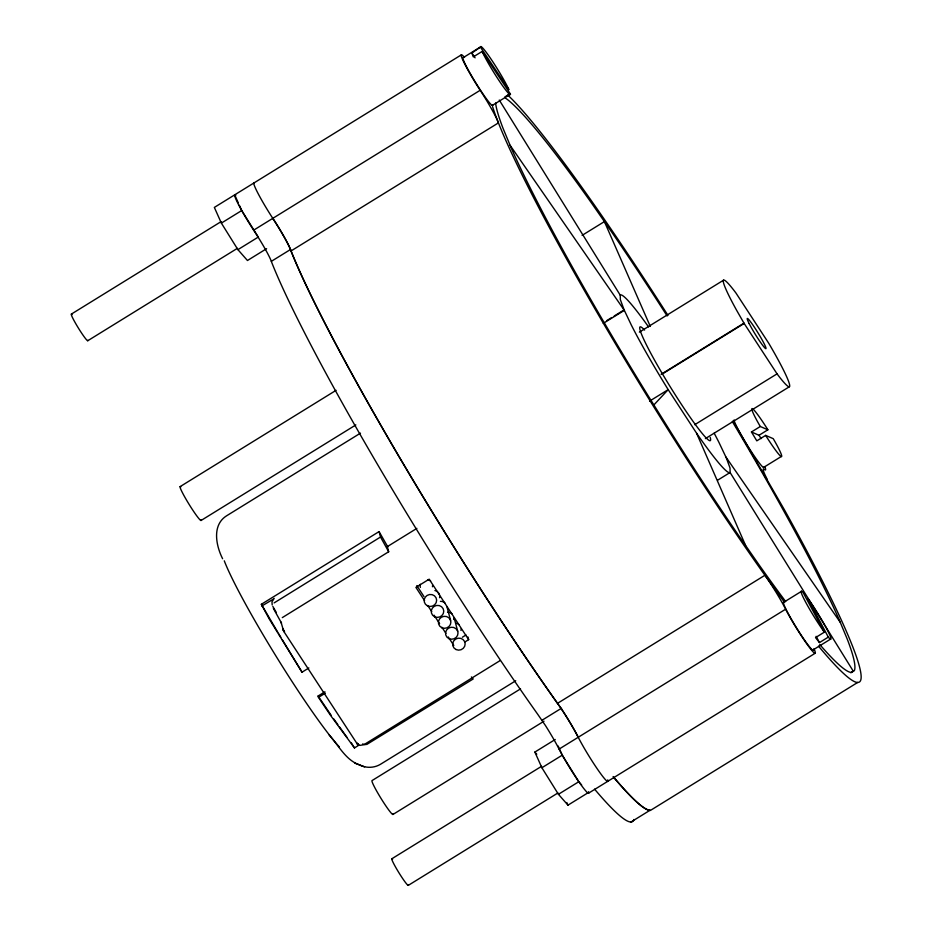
<?xml version="1.0" encoding="UTF-8"?>
<svg xmlns="http://www.w3.org/2000/svg" width="932" height="932" viewBox="0 0 932 932"><rect width="100%" height="100%" fill="white"/><g stroke="black" fill="none" stroke-linecap="round" stroke-linejoin="round"><path stroke-width="1.4" d="M283.817 630.556L284.528 631.698L282.955 628.867L283.992 631.616M273.367 608.386L281.522 623.112L280.998 622.087L283.584 630.882M274.206 598.356L271.969 601.839L272.191 604.938M653.868 404.942L668.186 389.634A104.349 9.017 58.3 0 1 631.395 325.198L624.125 309.89L620.328 299.615L620.258 295.083A104.349 9.017 58.3 0 1 648.567 326.934M274.148 602.888L380.524 537.018L379.068 531.601L261.356 604.286L269.127 618.778L302.026 672.193L308.853 667.976M282.303 617.613L388.679 551.756L387.304 546.641L416.884 528.374M324.93 691.8L318.103 696.018L318.476 697.392L330.592 715.45L354.475 747.953L358.937 745.134M461.317 54.872L214.348 207.417L221.362 223.097L237.916 249.648L247.458 260.506L266.61 248.669M481.075 46.6L463.379 57.528A28.193 2.435 58.3 0 0 475.856 82.948A28.193 2.435 58.3 0 0 492.772 105.071M482.135 51.446L482.566 52.425A28.193 2.435 58.3 0 0 499.377 81.084A28.193 2.435 58.3 0 0 510.48 94.144L482.135 51.446L473.293 56.91L471.86 53.008L480.562 46.984A28.193 2.435 58.3 0 1 491.665 60.044A28.193 2.435 58.3 0 1 508.476 88.691L508.907 89.682L480.714 47.544M71.415 314.061L221.059 221.653M221.362 223.097L241.726 210.539L239.384 205.308M588.581 791.722A31.327 2.703 58.3 0 1 578.679 781.529A31.327 2.703 58.3 0 1 559.083 749.095A33.063 2.854 58.3 0 0 545.453 725.55L537.997 714.681A350.199 30.278 58.3 0 1 271.818 262.684L271.329 261.344A27.669 2.388 58.3 0 0 253.632 230.181L480.19 90.276A31.327 2.703 58.3 0 1 463.53 61.57A31.327 2.703 58.3 0 1 464.52 57.458M87.725 340.751L237.38 248.343M237.916 249.648L258.269 237.078L241.726 210.539M504.806 96.986L510.328 93.573M492.259 105.444L509.967 94.516M271.329 261.344L290.493 249.508A27.669 2.388 58.3 0 0 272.796 218.344A31.327 2.703 58.3 0 1 253.923 182.94M607.746 779.886A31.327 2.703 58.3 0 1 597.843 769.704A31.327 2.703 58.3 0 1 578.236 737.259A30.476 2.633 58.3 0 0 557.511 703.345A350.409 30.29 58.3 0 1 291.04 250.953L498.434 122.884A30.779 2.656 58.3 0 0 480.19 90.276M582.104 235.365L604.402 221.595L650.291 326.421M180.132 486.609L336.091 390.31M201.102 520.464L355.826 424.934M360.486 433.135L226.371 515.944C211.797 525.298 216.073 545.791 222.608 558.734M606.779 320.596L611.73 317.532M614.211 316.006L624.125 309.89M603.284 323.357L624.347 310.356L510.119 145.334M639.375 332.153L723.5 280.206M661.091 374.326L743.981 323.148M661.802 374.315L744.155 323.462L736.595 310.24A62.642 5.417 58.3 0 1 735.942 293.009L768.83 343.407A62.642 5.417 58.3 0 1 777.055 373.86L694.701 424.712M649.592 401.121L668.186 389.634L696.577 433.217A104.349 9.017 58.3 0 0 730.094 472.512L853.328 671.261L850.846 672.788M705.373 438.611L789.497 386.675M318.476 697.392L325.303 693.175M751.448 431.97L760.302 426.507L767.886 429.803L759.032 435.267L751.448 431.97L756.807 440.848L765.65 435.384L773.234 438.669L774.259 440.417A28.193 2.435 58.3 0 1 781.214 456.552L763.506 467.48M462.365 637.232L465.988 634.995M717.698 480.166L730.094 472.512L730.024 467.981L726.226 457.705L718.945 442.397A104.349 9.017 58.3 0 0 714.157 433.17M465.033 641.892L468.656 639.655L467.922 636.952M499.948 660.695L363.83 744.75L359.892 745.39M515.711 680.779L380.373 764.357C374.151 768.038 366.288 768.271 359.822 765.067M520.534 688.876L372.008 780.597A19.922 1.724 58.3 0 0 382.598 800.938A19.922 1.724 58.3 0 0 392.955 813.566M557.511 703.345L764.916 575.277L784.616 602.48M542.016 720.25L561.181 708.413L564.617 713.726A33.063 2.854 58.3 0 1 578.236 737.259M392.978 814.452L543.997 721.205M588.325 792.584L567.972 805.155L558.431 794.297L541.888 767.747L534.875 752.066L555.227 739.495M801.602 591.249L783.894 602.177A28.193 2.435 58.3 0 0 796.371 627.597A28.193 2.435 58.3 0 0 813.298 649.721M559.083 749.095L785.641 609.19A30.476 2.633 58.3 0 0 764.916 575.277A350.409 30.29 58.3 0 1 492.609 106.749M391.929 858.71L541.585 766.302M541.888 767.747L562.241 755.176L558.152 746.031M408.239 885.4L557.895 792.992M558.431 794.297L578.795 781.727L581.65 784.977M824.389 632.141L823.504 630.964A28.193 2.435 58.3 0 1 805.458 601.769A28.193 2.435 58.3 0 1 803.093 592.496L824.389 632.141L815.535 637.604L819.461 642.579L828.303 637.115L828.991 637.919A28.193 2.435 58.3 0 0 826.626 628.646A28.193 2.435 58.3 0 0 808.58 599.462L807.694 598.274L828.303 637.115M812.786 650.093L830.482 639.166M588.64 793.132L815.197 653.239M630.999 822.001L650.163 810.176A350.199 30.278 58.3 0 1 613.734 777.311M857.824 682.364L650.419 810.432A350.409 30.29 58.3 0 1 613.105 776.577M261.822 605.998L273.169 599.241M366.614 744.552L473.176 678.974L471.429 676.947M365.251 744.726L362.571 743.969M356.653 743.049L358.622 744.901L356.653 743.049L283.736 631.337M329.113 734.964C338.549 745.157 345.562 760.116 359.496 764.869M354.859 763.157L364.598 766.838M356.898 743.34L358.529 744.866L356.898 743.34L357.783 743.934M357.504 744.039L358.622 744.901M357.201 743.689L358.354 744.691M534.875 752.066L536.774 754.233M351.376 742.921L354.475 747.953M561.612 709.007L557.15 702.856A350.199 30.278 58.3 0 1 290.97 250.848L290.493 249.508M331.221 715.392L318.103 696.018M333.691 718.852L337.827 724.607M339.469 726.902L347.007 737.41M725.877 456.971L840.233 622.261M471.86 53.008L475.087 57.831M744.155 323.462L777.055 373.86M468.656 639.655L429.174 579.18L415.905 587.381L424.584 600.686M416.814 585.599L423.92 596.492M427.741 605.52L431.691 611.567M434.056 615.19L439.589 623.659M441.954 627.294L445.904 633.341M448.269 636.964L453.791 645.433M562.241 755.176L578.795 781.727M767.886 429.803L766.78 428.021A28.193 2.435 58.3 0 0 752.322 408.635A28.193 2.435 58.3 0 0 759.277 424.759L760.302 426.507M765.65 435.384L766.756 437.166A28.193 2.435 58.3 0 0 781.214 456.552M759.032 435.267L761.106 438.623M499.272 100.062L620.258 295.223M277.876 632.444L261.356 604.286M278.586 633.609L280.823 637.313M282.303 639.771L302.026 672.193M733.053 420.891L784.278 509.559A350.409 30.29 58.3 0 1 818.541 646.167M379.068 531.601L387.805 546.886M272.831 606.406L276.385 612.615M380.524 537.018L388.679 551.756M816.129 636.323L819.461 642.579M566.807 802.534L567.972 805.155M234.701 194.846L238.219 202.687M696.577 433.217L745.623 545.546M454.094 617.776L457.752 631.36M446.964 606.86L450.634 620.444M283.06 629.135L283.177 630.16M764.019 467.095A28.193 2.435 58.3 0 1 749.048 448.094A28.193 2.435 58.3 0 1 734.113 419.936M408.367 884.934A15.658 1.351 58.3 0 1 398.512 872.084A15.658 1.351 58.3 0 1 392.617 859.164M87.853 340.297A15.658 1.351 58.3 0 1 77.997 327.435A15.658 1.351 58.3 0 1 72.09 314.515M710.219 437.399A66.824 5.778 58.3 0 1 668.5 383.972A66.824 5.778 58.3 0 1 644.583 330.068M272.796 218.344A30.779 2.656 58.3 0 1 291.04 250.953M507.789 95.076A350.409 30.29 58.3 0 1 667.964 315.377M766.978 478.92A33.552 2.901 58.3 0 1 764.438 469.507A31.327 2.703 58.3 0 0 764.788 466.571M819.776 644.536A338.805 29.288 58.3 0 0 851.009 672.438L854.294 670.76A338.805 29.288 58.3 0 0 847.211 639.014L839.324 620.095A338.805 29.288 58.3 0 0 732.331 421.555M785.641 601.501A338.805 29.288 58.3 0 1 758.555 564.151L737.934 534.467A338.805 29.288 58.3 0 1 671.529 433.24L649.033 397.207A338.805 29.288 58.3 0 1 511.016 147.501L503.14 128.581A338.805 29.288 58.3 0 1 495.591 103.044M505.389 98.023A338.805 29.288 58.3 0 1 591.797 203.444L612.417 233.117A338.805 29.288 58.3 0 1 667.137 315.983M813.974 648.684A31.327 2.703 58.3 0 1 807.182 644.385A31.327 2.703 58.3 0 1 785.641 609.19M201.079 519.578A19.922 1.724 58.3 0 1 189.336 504.748A19.922 1.724 58.3 0 1 180.82 486.877M633.935 819.508A350.199 30.278 58.3 0 1 594.569 789.136M253.632 230.181A31.327 2.703 58.3 0 1 235.831 195.172M339.26 746.835A119.855 10.357 58.3 0 1 276.781 657.398A119.855 10.357 58.3 0 1 224.274 560.819M453.989 617.963A6.268 5.988 -15.1 0 1 453.826 619.524M447.546 612.277A6.268 5.988 -15.1 0 1 452.02 613.815M440.428 601.361A6.268 5.988 -15.1 0 1 444.89 602.888M432.611 585.203A6.268 5.988 -15.1 0 1 432.448 586.764M420.379 587.381A6.268 5.988 -15.1 0 1 420.285 584.282M427.788 579.646A6.268 5.988 -15.1 0 1 430.642 581.055M461.119 628.879A6.268 5.988 -15.1 0 1 460.956 630.451M456.296 623.322A6.268 5.988 -15.1 0 1 459.15 624.731M439.729 596.119A6.268 5.988 -15.1 0 1 439.566 597.692M434.918 590.562A6.268 5.988 -15.1 0 1 437.772 591.971M438.797 593.16A6.268 5.988 -15.1 0 1 439.473 594.581M749.2 323.649A17.755 1.538 58.3 0 0 765.335 348.382A17.755 1.538 58.3 0 0 755.258 328.542A17.755 1.538 58.3 0 0 749.2 323.649M441.698 627.667A6.268 5.988 -15.1 0 0 450.89 621.982A6.268 5.988 -15.1 0 0 441.36 617.264A6.268 5.988 -15.1 0 0 441.698 627.667M448.816 638.583A6.268 5.988 -15.1 0 0 458.02 632.91A6.268 5.988 -15.1 0 0 448.49 628.191A6.268 5.988 -15.1 0 0 448.816 638.583M427.438 605.823A6.268 5.988 -15.1 0 0 436.642 600.15A6.268 5.988 -15.1 0 0 427.101 595.432A6.268 5.988 -15.1 0 0 427.438 605.823M434.568 616.751A6.268 5.988 -15.1 0 0 443.76 611.066A6.268 5.988 -15.1 0 0 434.23 606.348A6.268 5.988 -15.1 0 0 434.568 616.751M455.946 649.499A6.268 5.988 -15.1 0 0 465.15 643.826A6.268 5.988 -15.1 0 0 455.608 639.107A6.268 5.988 -15.1 0 0 455.946 649.499"/></g></svg>
